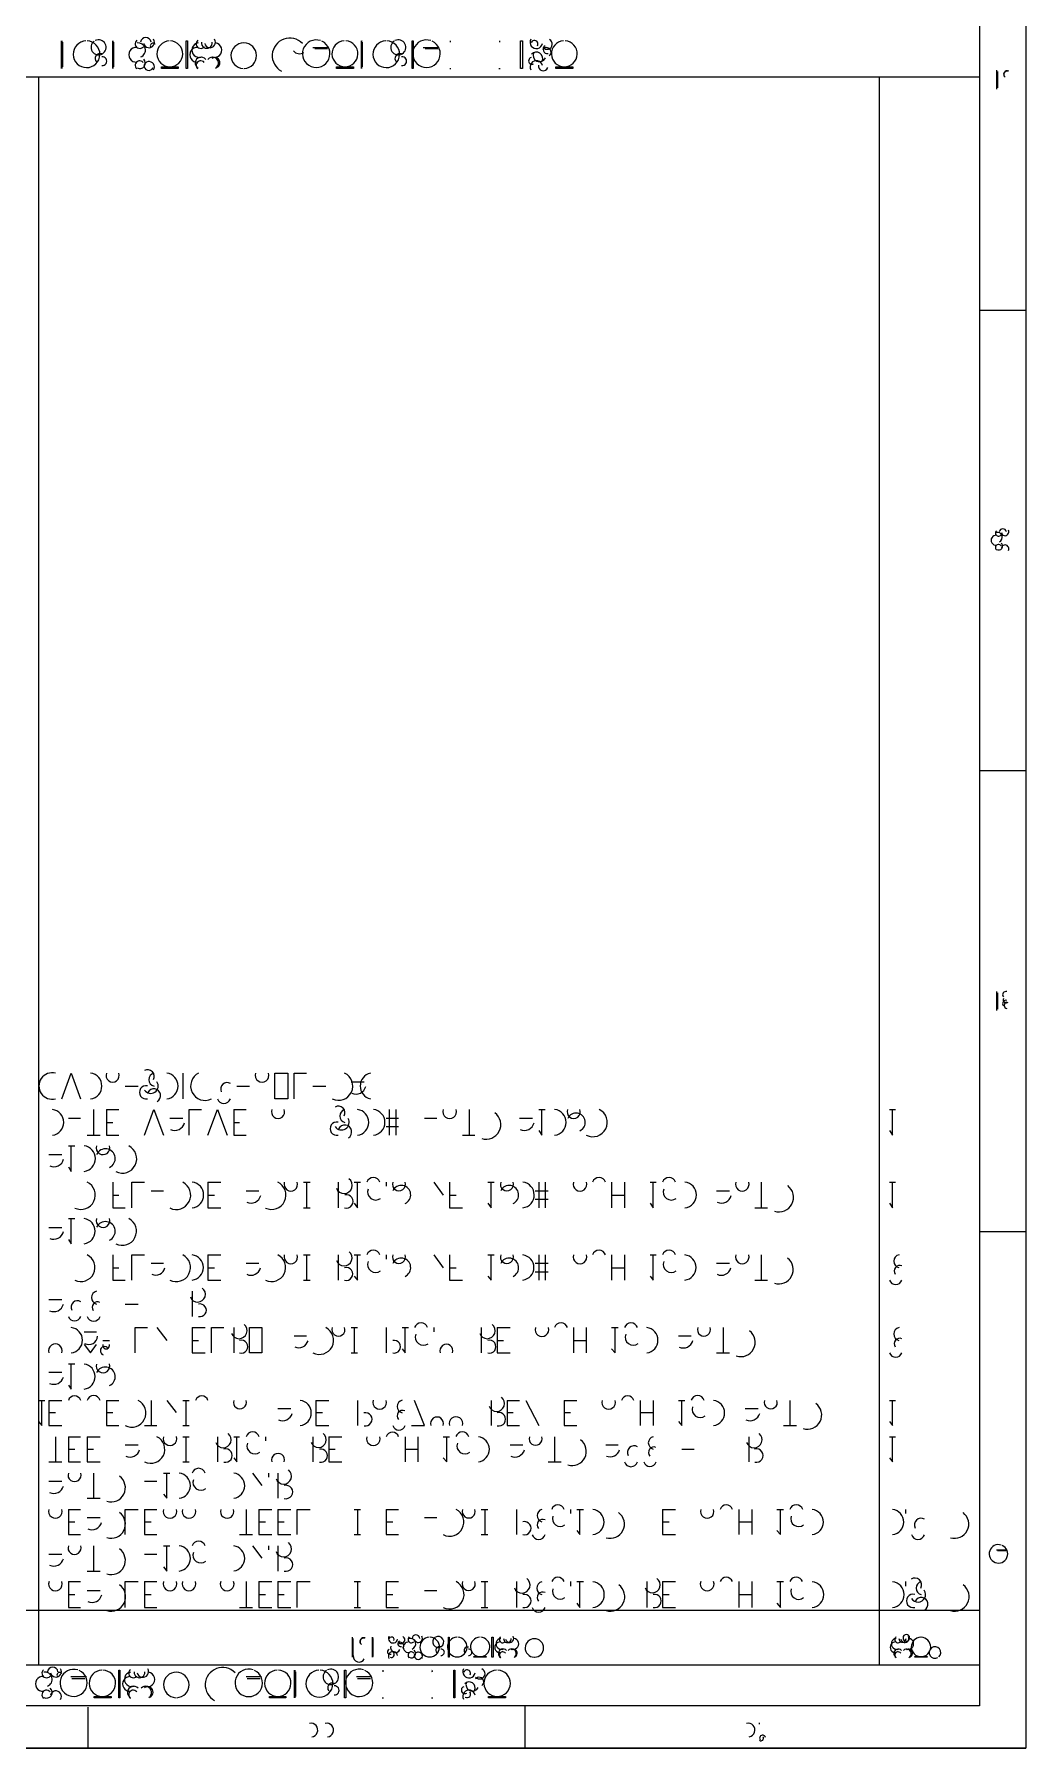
# Model space of a CAD drawing. Header units: millimetres. Extents: x 6 to 1147, y -20 to 811.
# Drawn here: x 943.8 to 1146.6, y 30.5 to 381.3 of the extents above; entities that cross this region are included whole.
import ezdxf

# ---------------------------------------------------------------- set-up
doc = ezdxf.new("R2010")
doc.units = ezdxf.units.MM
for name, color, linetype in [('ARCS', 4, 'Continuous'), ('CURVES', 6, 'Continuous'), ('LINES', 7, 'Continuous'), ('RECTANGLES', 3, 'Continuous')]:
    doc.layers.add(name, color=color, linetype=linetype)

msp = doc.modelspace()

# ---------------------------------------------------------------- linework, layer by layer
at = {"layer": 'ARCS'}
for centre, radius, start, end in [((951.04, 379.84), 1.56, 175.2364, 184.0856), ((954.52, 377.23), 2.73, 92.3614, 87.3057), ((956.98, 378.64), 1.54, 124.2869, 116.5651), ((961.42, 379.84), 1.5, 175.0303, 184.2364), ((965.41, 379.36), 0.939, 128.3675, 321.3402), ((965.08, 378.07), 1.49, 290.4099, 98.5836), ((966.64, 379.54), 1.09, 9.4623, 170.5377), ((967.3, 379.69), 1.12, 193.3245, 32.3474), ((968.11, 378.94), 0.557, 33.6901, 227.1211), ((971.56, 377.32), 2.64, 92.6026, 87.3974), ((977.56, 378.07), 1.49, 98.5836, 290.4099), ((977.89, 379.36), 0.939, 128.3675, 321.3402), ((979.12, 379.54), 1.09, 170.5377, 9.4623), ((979.78, 379.69), 1.12, 193.3245, 32.3474), ((980.68, 378.07), 1.49, 249.5901, 81.4164), ((986.68, 376.93), 2.61, 272.268, 266.8636), ((996.1, 376.93), 3.6, 44.029, 241.8687), ((1001.5, 377.35), 2.81, 71.395, 65.0261), ((1007.38, 377.32), 2.65, 93.9005, 86.0995), ((1012.36, 379.84), 1.56, 175.2364, 184.0856), ((1015.84, 377.23), 2.73, 92.3614, 87.3057), ((1018.3, 378.64), 1.54, 124.2869, 116.5651), ((1024.06, 377.35), 2.81, 71.395, 65.0261), ((1030.42, 379.84), 1.5, 175.0303, 184.2364), ((1040.5, 379.84), 1.5, 175.0303, 184.2364), ((1046.53, 379.69), 1.29, 151.5044, 348.6901), ((1046.14, 379.33), 0.73, 329.4208, 162.3499), ((1048.75, 378.22), 0.845, 120.5792, 283.134), ((1048.75, 379.3), 1.05, 217.1847, 63.4349), ((1052.26, 377.32), 2.65, 93.9005, 86.0995), ((950.44, 377.2), 0.849, 171.8699, 188.1301), ((957.31, 376.36), 1.03, 71.0296, 223.8309), ((957.76, 375.82), 0.908, 262.4054, 97.5946), ((960.82, 377.2), 0.789, 171.2538, 188.7462), ((964.66, 377.14), 1.51, 83.1572, 276.8428), ((965.41, 374.95), 0.937, 40.0303, 230.4403), ((965.41, 375.43), 1.13, 241.5044, 45), ((967.3, 374.62), 1.11, 329.0362, 165.2564), ((977.14, 377.14), 1.51, 83.1572, 276.8428), ((977.95, 375.43), 1.21, 38.8845, 239.0362), ((977.89, 374.95), 0.937, 40.0303, 230.4403), ((980.29, 375.43), 1.21, 300.9638, 141.1155), ((980.77, 375.49), 1.05, 297.2553, 125.1342), ((998.08, 378.88), 1.55, 216.8699, 303.6901), ((1011.76, 377.2), 0.849, 171.8699, 188.1301), ((1018.63, 376.36), 1.03, 71.0296, 223.8309), ((1019.08, 375.82), 0.908, 262.4054, 97.5946), ((1045.66, 375.88), 0.706, 104.0362, 296.5651), ((1046.53, 374.62), 1.28, 12.5288, 207.2161), ((1046.53, 376.36), 1.31, 331.9275, 138.3665), ((1047.19, 377.02), 1.32, 156.2974, 335.2249), ((1048.6, 377.65), 0.939, 308.6598, 141.6325), ((951.04, 374.5), 1.57, 173.8845, 187.125), ((961.42, 374.5), 1.51, 173.6598, 187.4314), ((967.24, 374.86), 0.937, 170.5377, 337.3801), ((1012.36, 374.5), 1.57, 173.8845, 187.125), ((1028.92, 377.08), 2.76, 267.6141, 272.6026), ((1039, 377.08), 2.76, 267.6141, 272.6026), ((1047.94, 374.86), 0.995, 171.0274, 338.9625), ((1142.74, 373.12), 0.618, 63.4349, 237.9946), ((1142.86, 373.15), 0.703, 64.5367, 233.6156), ((1140.58, 277.78), 1.02, 86.6335, 273.3665), ((1141.09, 279.28), 0.641, 133.1524, 324.7824), ((1140.85, 278.41), 1.01, 294.1455, 101.3099), ((1141.09, 276.61), 0.82, 239.0362, 48.1798), ((1141.96, 279.4), 0.73, 9.4623, 170.5377), ((1142.41, 279.49), 0.767, 190.4915, 27.646), ((1141.09, 276.28), 0.641, 35.2176, 226.8476), ((1142.41, 276.07), 0.767, 332.354, 169.5085), ((1142.59, 184.78), 0.677, 72.3499, 219.4725), ((1142.59, 182.98), 0.677, 72.3499, 219.4725), ((1142.65, 183.73), 0.605, 149.9314, 315), ((1142.92, 182.62), 0.671, 100.3048, 259.6952), ((947.5, 166.12), 2.72, 75.9638, 284.0362), ((955, 166.12), 2.66, 277.7652, 82.2348), ((959.86, 168.28), 1.35, 159.1455, 20.8545), ((967.03, 168.07), 1.37, 331.8584, 119.5778), ((968.62, 167.41), 1.35, 103.0919, 257.4712), ((970.6, 166.12), 2.66, 277.7652, 82.2348), ((978.76, 166.12), 2.95, 116.5651, 296.5651), ((990.43, 168.28), 1.4, 160.4269, 20.4099), ((1006.06, 166.12), 2.93, 244.4861, 64.4861), ((1013.2, 166.12), 2.71, 102.8043, 257.1957), ((966.7, 164.83), 1.35, 77.4712, 283.0919), ((967.66, 166.12), 1.51, 213.6901, 33.6901), ((968.29, 164.17), 1.37, 299.5778, 151.8584), ((983.29, 165.49), 1.33, 59.0362, 206.0296), ((1009.63, 166.54), 2.07, 245.9657, 345.7189), ((982.63, 163.96), 1.4, 199.5731, 339.5901), ((1006.03, 160.63), 1.37, 331.8584, 119.5778), ((947.2, 158.68), 2.66, 277.7652, 82.2348), ((972.55, 159.1), 2.07, 245.9657, 345.7189), ((993.7, 160.84), 1.35, 159.1455, 20.8545), ((1005.7, 157.39), 1.35, 77.4712, 283.0919), ((1006.69, 158.68), 1.56, 213.0707, 31.8908), ((1007.35, 156.73), 1.41, 301.866, 152.9279), ((1007.68, 159.97), 1.37, 105.5928, 255.0686), ((1009.6, 158.68), 2.66, 277.7652, 82.2348), ((1012.9, 158.68), 2.66, 276.4831, 83.5169), ((1028.8, 160.84), 1.4, 160.0169, 19.9831), ((1036.27, 158.23), 2.99, 252.2351, 53.0047), ((1044.07, 159.1), 2.07, 245.9657, 345.7189), ((1049.98, 158.68), 2.66, 276.4831, 83.5169), ((1054.18, 160.84), 1.35, 159.1455, 20.8545), ((1054.66, 158.68), 1.89, 294.9048, 154.2307), ((1058.08, 158.68), 2.95, 243.4349, 63.4349), ((947.83, 151.66), 2.07, 245.9657, 345.7189), ((953.68, 151.27), 2.66, 277.8533, 82.321), ((957.91, 153.46), 1.39, 162.7185, 18.0343), ((958.39, 151.27), 1.99, 294.5901, 154.5731), ((961.84, 151.24), 2.95, 243.4349, 63.4349), ((1013.2, 146.02), 1.39, 17.6501, 162.3499), ((1059.37, 146.02), 1.39, 17.2815, 161.9657), ((1073.68, 146.02), 1.39, 17.6501, 162.3499), ((953.38, 143.8), 2.93, 244.4861, 64.4861), ((972.88, 143.8), 2.95, 243.4349, 63.4349), ((975.82, 143.83), 2.66, 276.5569, 83.5892), ((992.38, 143.8), 2.93, 244.4861, 64.4861), ((996.31, 146.02), 1.39, 162.7185, 18.0343), ((1007.2, 145.78), 1.67, 200.1363, 53.6156), ((1007.68, 142.51), 1.37, 254.4072, 104.9314), ((1013.68, 144.46), 1.67, 159.8637, 306.3844), ((1018.42, 146.02), 1.33, 161.5651, 18.4349), ((1018.9, 143.83), 1.94, 293.782, 153.4349), ((1040.5, 146.02), 1.33, 161.5651, 18.4349), ((1040.98, 143.83), 1.94, 293.782, 153.4349), ((1043.44, 143.83), 2.66, 277.8533, 82.321), ((1055.47, 146.02), 1.39, 162.7185, 18.0343), ((1074.16, 144.46), 1.67, 159.8637, 306.3844), ((1076.62, 143.83), 2.66, 276.5569, 83.5892), ((1088.65, 146.02), 1.39, 161.9657, 17.2815), ((1096.15, 143.35), 2.99, 252.2351, 53.0047), ((988.15, 144.22), 2.07, 245.9657, 345.7189), ((1084.39, 144.22), 2.07, 245.9657, 345.7189), ((953.68, 136.42), 2.6, 277.9435, 82.0565), ((957.91, 138.58), 1.39, 162.7185, 18.0343), ((958.39, 136.39), 1.99, 294.5901, 154.5731), ((961.84, 136.42), 2.9, 242.9044, 62.9044), ((947.83, 136.81), 2.05, 245.6744, 346.7014), ((953.38, 128.98), 2.87, 243.9704, 63.9704), ((972.88, 128.98), 2.9, 242.9044, 62.9044), ((975.82, 128.98), 2.6, 276.6325, 83.3675), ((992.38, 128.98), 2.87, 243.9704, 63.9704), ((996.31, 131.14), 1.39, 162.7185, 18.0343), ((1007.2, 130.93), 1.63, 199.29, 51.3402), ((1013.2, 131.14), 1.39, 17.6501, 162.3499), ((1013.68, 129.61), 1.66, 159.0265, 307.1169), ((1018.42, 131.14), 1.33, 161.5651, 18.4349), ((1018.9, 128.95), 1.94, 293.782, 153.4349), ((1040.5, 131.14), 1.33, 161.5651, 18.4349), ((1040.98, 128.95), 1.94, 293.782, 153.4349), ((1043.44, 128.98), 2.6, 277.9435, 82.0565), ((1055.47, 131.14), 1.39, 162.7185, 18.0343), ((1059.37, 131.14), 1.39, 17.2815, 161.9657), ((1073.68, 131.14), 1.39, 17.6501, 162.3499), ((1074.16, 129.61), 1.66, 159.0265, 307.1169), ((1076.62, 128.98), 2.6, 276.6325, 83.3675), ((1088.65, 131.14), 1.39, 161.9657, 17.2815), ((1096.15, 128.56), 2.94, 251.7371, 52.6242), ((1121.02, 130.27), 1.35, 102.5288, 256.9081), ((968.65, 129.43), 1.99, 246.413, 344.1975), ((988.15, 129.43), 2.03, 245.0715, 344.7449), ((1007.68, 127.66), 1.31, 254.0546, 105.9454), ((1084.39, 129.43), 2.03, 245.0715, 344.7449), ((1120.06, 126.82), 1.33, 198.4349, 341.5651), ((1120.84, 128.29), 1.1, 65.4328, 216.8699), ((956.92, 122.83), 1.37, 104.9314, 254.4072), ((977.26, 123.49), 1.58, 199.9037, 53.3929), ((947.83, 121.99), 2.03, 245.0715, 344.7449), ((952.69, 120.85), 1.33, 59.0362, 206.0296), ((956.77, 120.85), 1.1, 64.0935, 217.875), ((977.74, 120.22), 1.3, 256.6075, 103.3925), ((952.06, 119.38), 1.33, 198.4349, 341.5651), ((951.1, 114.1), 2.6, 276.6325, 83.3675), ((955.96, 119.38), 1.39, 197.6501, 342.3499), ((985.72, 116.05), 1.63, 199.29, 51.3402), ((1002.16, 114.1), 2.9, 242.9044, 62.9044), ((1006.06, 116.26), 1.33, 161.5651, 18.4349), ((1022.95, 116.26), 1.39, 18.0343, 162.7185), ((1036.48, 116.05), 1.63, 199.29, 51.3402), ((1047.67, 116.26), 1.39, 162.7185, 18.0343), ((1051.57, 116.26), 1.39, 17.2815, 161.9657), ((1065.88, 116.26), 1.39, 17.6501, 162.3499), ((1068.82, 114.1), 2.6, 276.6325, 83.3675), ((1080.82, 116.26), 1.33, 161.5651, 18.4349), ((1088.35, 113.68), 2.94, 251.7371, 52.6242), ((1121.02, 115.39), 1.35, 102.5288, 256.9081), ((948.16, 111.94), 1.39, 342.3499, 197.6501), ((955, 114.97), 1.76, 240.69, 358.8983), ((958.21, 111.94), 0.858, 33.6901, 249.8637), ((958.54, 113.02), 0.684, 164.7449, 15.2551), ((986.2, 112.78), 1.31, 254.0546, 105.9454), ((997.93, 114.55), 1.99, 246.413, 344.1975), ((1017.46, 112.78), 1.3, 256.6075, 103.3925), ((1023.43, 114.73), 1.66, 159.3411, 306.1193), ((1028.14, 111.94), 1.33, 341.5651, 198.4349), ((1036.96, 112.78), 1.31, 254.0546, 105.9454), ((1066.36, 114.73), 1.66, 159.0265, 307.1169), ((1076.59, 114.55), 2.03, 245.0715, 344.7449), ((1120.84, 113.41), 1.1, 65.4328, 216.8699), ((953.68, 106.66), 2.6, 277.9435, 82.0565), ((957.91, 108.82), 1.39, 162.7185, 18.0343), ((1120.06, 111.94), 1.33, 198.4349, 341.5651), ((947.83, 107.11), 2.03, 245.0715, 344.7449), ((958.39, 106.63), 1.99, 294.5901, 154.5731), ((952.06, 101.38), 1.33, 18.4349, 161.5651), ((955.96, 101.38), 1.39, 17.6501, 162.3499), ((963.76, 99.22), 2.9, 242.9044, 62.9044), ((978.1, 101.38), 1.33, 18.4349, 161.5651), ((985.9, 101.38), 1.33, 161.5651, 18.4349), ((997.9, 99.22), 2.6, 276.6325, 83.3675), ((1014.49, 101.38), 1.39, 161.9657, 17.2815), ((1019.38, 100.54), 1.3, 103.3925, 256.6075), ((1038.4, 101.17), 1.63, 199.29, 51.3402), ((1061.32, 101.38), 1.39, 162.3499, 17.6501), ((1065.22, 101.38), 1.33, 18.4349, 161.5651), ((1079.53, 101.38), 1.39, 17.2815, 161.9657), ((1082.44, 99.22), 2.6, 277.9435, 82.0565), ((1094.5, 101.38), 1.33, 161.5651, 18.4349), ((994.63, 99.67), 2.03, 245.0715, 344.7449), ((1011.58, 97.93), 1.35, 257.4712, 103.0919), ((1019.2, 98.59), 1.15, 66.6148, 219.4007), ((1026.22, 97.06), 1.33, 341.5651, 198.4349), ((1030.09, 97.06), 1.39, 342.7185, 198.0343), ((1038.88, 97.93), 1.37, 255.0686, 105.5928), ((1080.04, 99.91), 1.63, 160.71, 308.6598), ((1090.27, 99.67), 2.03, 245.0715, 344.7449), ((1102, 98.8), 2.91, 252.2553, 54.1623), ((982.48, 93.73), 1.63, 199.29, 51.3402), ((988.48, 93.94), 1.39, 17.6501, 162.3499), ((1001.98, 93.73), 1.58, 199.9037, 53.3929), ((1017.1, 93.94), 1.33, 18.4349, 161.5651), ((1018.42, 97.06), 1.33, 198.4349, 341.5651), ((1031.41, 93.94), 1.39, 17.2815, 161.9657), ((1091.08, 93.73), 1.63, 199.29, 51.3402), ((963.43, 92.23), 2.03, 245.0715, 344.7449), ((967.66, 91.78), 2.87, 243.9704, 63.9704), ((971.59, 93.94), 1.39, 162.7185, 18.0343), ((982.96, 90.49), 1.37, 255.0686, 105.5928), ((988.96, 92.47), 1.63, 160.71, 308.6598), ((1002.46, 90.49), 1.35, 257.4712, 103.0919), ((1013.2, 93.94), 1.39, 162.3499, 17.6501), ((1031.92, 92.47), 1.63, 160.71, 308.6598), ((1034.32, 91.78), 2.6, 277.9435, 82.0565), ((1042.15, 92.23), 2.03, 245.0715, 344.7449), ((1046.38, 93.94), 1.33, 161.5651, 18.4349), ((1053.85, 91.36), 2.91, 252.7766, 53.6428), ((1061.65, 92.23), 1.99, 246.413, 344.1975), ((1066.54, 91.15), 1.36, 59.2645, 208.706), ((1070.74, 93.1), 1.3, 103.3925, 256.6075), ((1070.59, 91.15), 1.11, 67.9321, 222.6141), ((1091.56, 90.49), 1.37, 255.0686, 105.5928), ((977.44, 86.5), 1.39, 17.6501, 162.3499), ((993.7, 89.62), 1.33, 341.5651, 198.4349), ((1065.88, 89.62), 1.39, 197.6501, 342.3499), ((1069.78, 89.62), 1.33, 198.4349, 341.5651), ((947.83, 84.79), 2.03, 245.0715, 344.7449), ((952.06, 86.5), 1.33, 161.5651, 18.4349), ((959.56, 83.92), 2.91, 252.2553, 54.1623), ((973.18, 84.34), 2.6, 276.6325, 83.3675), ((977.92, 85.03), 1.63, 160.71, 308.6598), ((984.28, 84.34), 2.6, 277.9435, 82.0565), ((994.84, 86.29), 1.63, 199.29, 51.3402), ((995.32, 83.05), 1.37, 255.0686, 105.5928), ((948.16, 79.06), 1.39, 162.3499, 17.6501), ((959.56, 76.48), 2.91, 252.2553, 54.1623), ((971.59, 79.06), 1.39, 162.7185, 18.0343), ((975.49, 79.06), 1.39, 161.9657, 17.2815), ((983.29, 79.06), 1.39, 161.9657, 17.2815), ((1028.8, 76.9), 2.9, 242.9044, 62.9044), ((1032.7, 79.06), 1.33, 161.5651, 18.4349), ((1048, 78.22), 1.31, 105.9454, 254.0546), ((1047.85, 76.3), 1.15, 65.8978, 219.1737), ((1050.94, 79.06), 1.33, 18.4349, 161.5651), ((1051.42, 77.59), 1.58, 160.0963, 306.6071), ((1057.78, 76.9), 2.6, 276.6325, 83.3675), ((1061.65, 76.48), 2.91, 252.7766, 53.6428), ((1081.48, 79.06), 1.39, 162.3499, 17.6501), ((1085.38, 79.06), 1.33, 18.4349, 161.5651), ((1099.69, 79.06), 1.39, 17.2815, 161.9657), ((1100.2, 77.59), 1.63, 160.71, 308.6598), ((1102.66, 76.9), 2.6, 276.6325, 83.3675), ((1119.1, 76.9), 2.6, 276.6325, 83.3675), ((1125.25, 76.3), 1.38, 61.0736, 207.0956), ((1132.09, 76.48), 2.91, 252.7766, 53.6428), ((955.63, 77.35), 2.03, 245.0715, 344.7449), ((1044.1, 75.64), 1.35, 257.1957, 102.8043), ((1047.01, 74.74), 1.39, 198.0343, 342.7185), ((1124.59, 74.74), 1.39, 197.2815, 341.9657), ((952.06, 71.62), 1.33, 161.5651, 18.4349), ((959.56, 69.04), 2.91, 252.2553, 54.1623), ((973.18, 69.46), 2.6, 276.6325, 83.3675), ((977.44, 71.62), 1.39, 17.6501, 162.3499), ((977.92, 70.15), 1.63, 160.71, 308.6598), ((984.28, 69.46), 2.6, 277.9435, 82.0565), ((994.84, 71.41), 1.63, 199.29, 51.3402), ((1141.06, 70.39), 1.89, 72.3156, 65.8209), ((947.83, 69.91), 2.03, 245.0715, 344.7449), ((995.32, 68.2), 1.37, 254.7449, 105.2551), ((948.16, 64.24), 1.4, 160.0169, 19.9831), ((959.56, 61.63), 2.96, 252.741, 54.5366), ((971.59, 64.24), 1.4, 160.4269, 20.4099), ((975.49, 64.24), 1.4, 159.5901, 19.5731), ((983.29, 64.24), 1.4, 159.5901, 19.5731), ((1028.8, 62.08), 2.95, 243.4349, 63.4349), ((1032.7, 64.24), 1.35, 159.1455, 20.8545), ((1043.59, 64.03), 1.66, 200.6589, 53.8807), ((1048, 63.37), 1.37, 105.5928, 255.0686), ((1050.94, 64.24), 1.35, 20.8545, 159.1455), ((1051.42, 62.71), 1.58, 160.0963, 306.6071), ((1057.78, 62.05), 2.66, 276.4108, 83.4431), ((1061.65, 61.63), 2.97, 253.2497, 54.0193), ((1070.26, 64.03), 1.61, 201.6309, 54.9042), ((1081.48, 64.24), 1.4, 160.0169, 19.9831), ((1085.38, 64.24), 1.35, 20.8545, 159.1455), ((1099.69, 64.24), 1.4, 19.5731, 159.5901), ((1100.2, 62.71), 1.63, 160.71, 308.6598), ((1102.66, 62.05), 2.66, 276.4108, 83.4431), ((1119.1, 62.05), 2.66, 276.4108, 83.4431), ((1123.93, 64.03), 1.41, 332.9279, 121.866), ((1125.58, 63.37), 1.35, 103.0919, 257.4712), ((1132.09, 61.63), 2.97, 253.2497, 54.0193), ((955.63, 62.5), 2.07, 245.9657, 345.7189), ((1044.1, 60.76), 1.35, 257.1957, 102.8043), ((1047.85, 61.42), 1.15, 65.8978, 219.1737), ((1070.74, 60.76), 1.35, 257.1957, 102.8043), ((1123.6, 60.76), 1.37, 74.7449, 285.2551), ((1124.59, 62.08), 1.56, 211.8908, 33.0707), ((1125.25, 60.1), 1.38, 298.9264, 152.9044), ((1047.01, 59.86), 1.39, 198.0343, 342.7185), ((1011.1, 52.45), 0.672, 66.5014, 239.5345), ((1011.22, 52.48), 0.756, 67.3801, 235.008), ((1014.13, 53.2), 1.12, 173.4802, 185.856), ((1017.22, 53.11), 0.957, 153.4349, 348.3664), ((1016.92, 52.87), 0.513, 336.3706, 162.646), ((1018.84, 52.81), 0.783, 220.3645, 62.4472), ((1020.97, 52.87), 0.68, 131.4237, 318.5763), ((1020.73, 51.97), 1.13, 291.5014, 100.1755), ((1021.9, 53.02), 0.782, 4.3987, 175.6013), ((1022.38, 53.11), 0.845, 193.134, 30.5792), ((1024.72, 51.31), 2.01, 93.3178, 86.4785), ((1026.46, 52.36), 1.13, 124.5085, 119.3578), ((1030.36, 51.31), 2.01, 93.3178, 86.4785), ((1035.04, 51.34), 1.98, 93.4682, 86.5318), ((1039.42, 51.97), 1.13, 98.7462, 292.9887), ((1039.66, 52.87), 0.682, 129.4725, 320.1944), ((1040.62, 53.02), 0.782, 175.6013, 4.3987), ((1041.07, 53.11), 0.844, 193.5704, 29.4759), ((1041.79, 51.97), 1.13, 248.4986, 79.8245), ((1046.14, 51.13), 1.89, 271.5694, 267.8389), ((1120.3, 51.97), 1.13, 98.7462, 292.9887), ((1120.54, 52.87), 0.682, 129.4725, 320.1944), ((1121.44, 53.02), 0.722, 175.2364, 4.7636), ((1121.92, 53.11), 0.842, 194.0362, 28.4429), ((1122.22, 53.2), 0.68, 318.3665, 311.1859), ((1122.58, 51.97), 1.13, 247.0113, 81.2538), ((1125.22, 51.34), 1.98, 91.7357, 88.2643), ((1010.26, 49.42), 1.19, 172.5686, 334.9831), ((1014.13, 49.3), 1.11, 177.0643, 183.2705), ((1013.68, 51.28), 0.612, 168.6901, 191.3099), ((1016.59, 50.35), 0.514, 106.3895, 295.0169), ((1017.22, 49.42), 0.961, 10.008, 208.3008), ((1016.89, 49.75), 0.569, 244.9831, 37.4054), ((1017.7, 51.16), 0.969, 158.1986, 338.1986), ((1018.81, 52.03), 0.629, 112.3801, 282.2648), ((1018.75, 51.61), 0.68, 311.4237, 138.5763), ((1020.4, 51.28), 1.09, 83.6598, 276.3402), ((1020.97, 49.66), 0.682, 39.4725, 230.1944), ((1020.97, 49.99), 0.869, 240.9454, 51.009), ((1022.38, 49.42), 0.85, 327.5288, 168.6901), ((1022.35, 49.54), 0.766, 168.3106, 332.2415), ((1026.73, 50.65), 0.753, 68.6294, 221.8202), ((1027.06, 50.26), 0.663, 264.8056, 95.1944), ((1032.43, 50.65), 0.682, 73.0725, 232.5946), ((1032.7, 50.26), 0.663, 264.8056, 95.1944), ((1039.12, 51.28), 1.09, 83.6598, 276.3402), ((1039.72, 49.99), 0.949, 41.1859, 239.3493), ((1039.66, 49.66), 0.684, 37.875, 232.125), ((1041.49, 49.99), 0.946, 302.1957, 137.6026), ((1041.82, 50.05), 0.808, 291.8014, 121.3287), ((1120, 51.28), 1.09, 83.6598, 276.3402), ((1120.57, 49.99), 0.909, 45, 240.9454), ((1120.54, 49.66), 0.684, 37.875, 232.125), ((1122.31, 49.99), 0.909, 299.0546, 135), ((1122.64, 50.05), 0.836, 295.641, 124.8245), ((1128.07, 50.2), 1.19, 310.156, 300.6997), ((946.33, 45.97), 0.937, 129.5597, 319.9697), ((946, 44.71), 1.49, 290.4099, 98.5836), ((947.59, 46.12), 1.09, 6.5198, 173.8298), ((948.25, 46.3), 1.12, 194.3814, 31.8274), ((949.03, 45.58), 0.557, 33.6901, 227.1211), ((951.88, 43.99), 2.78, 72.4201, 66.3295), ((957.76, 43.9), 2.7, 92.5448, 87.4552), ((963.76, 44.71), 1.49, 98.5836, 290.4099), ((964.09, 45.97), 0.937, 129.5597, 319.9697), ((965.35, 46.12), 1.09, 173.8298, 6.5198), ((966.04, 46.3), 1.17, 194.0362, 29.3578), ((966.97, 44.71), 1.51, 246.1613, 80.3625), ((972.88, 43.57), 2.61, 272.268, 266.8636), ((982.36, 43.57), 3.56, 44.6726, 242.7583), ((987.7, 43.99), 2.81, 71.395, 65.0261), ((993.64, 43.9), 2.7, 92.5448, 87.4552), ((998.62, 46.42), 1.51, 172.5686, 186.3402), ((1002.16, 43.84), 2.76, 92.3859, 87.3974), ((1004.5, 45.22), 1.59, 123.1113, 115.56), ((1010.29, 43.99), 2.8, 71.9061, 65.6744), ((1016.68, 46.42), 1.57, 172.875, 186.1155), ((1026.76, 46.42), 1.57, 172.875, 186.1155), ((1032.76, 46.3), 1.28, 153.4349, 347.1957), ((1032.37, 45.94), 0.705, 334.5367, 165.3791), ((1034.95, 45.88), 1.09, 219.6107, 64.8852), ((1038.52, 43.9), 2.7, 92.5448, 87.4552), ((945.58, 43.78), 1.51, 83.1572, 276.8428), ((946.33, 41.56), 0.939, 38.6598, 231.6325), ((946.33, 42.04), 1.17, 242.1759, 48.2397), ((948.25, 41.23), 1.12, 326.7683, 167.0054), ((963.4, 43.78), 1.5, 85.4261, 274.5739), ((964.15, 42.04), 1.25, 42.0892, 239.7436), ((964.09, 41.56), 0.939, 38.6598, 231.6325), ((966.58, 42.04), 1.25, 301.4296, 136.9749), ((967.03, 42.1), 1.11, 293.8059, 124.992), ((998.02, 43.72), 0.789, 171.2538, 188.7462), ((1004.83, 42.97), 0.983, 70.4633, 220.0303), ((1005.28, 42.46), 0.908, 262.4054, 97.5946), ((1031.92, 42.52), 0.729, 108.4349, 300.9638), ((1032.76, 41.23), 1.28, 11.5601, 207.8241), ((1032.79, 42.97), 1.23, 333.9704, 137.3859), ((1032.34, 41.71), 0.739, 242.2415, 37.6942), ((1033.45, 43.63), 1.32, 156.4477, 335.1363), ((1034.83, 44.2), 0.939, 308.3675, 141.3402), ((998.62, 41.08), 1.5, 175.7636, 184.9697), ((1015.12, 43.69), 2.73, 267.6386, 272.6943), ((1025.2, 43.69), 2.73, 267.6386, 272.6943), ((1000.42, 34.33), 1.4, 276.9811, 103.0919), ((1003.66, 34.33), 1.4, 276.9811, 103.0919), ((1089.85, 34.33), 1.41, 280.4077, 104.3493), ((1093.21, 35.68), 1.12, 173.4802, 185.856), ((1092.49, 32.65), 0.511, 229.7636, 40.2364), ((1092.82, 32.71), 0.605, 12.8043, 218.1572)]:
    msp.add_arc(centre, radius, start, end, dxfattribs=at)
at = {"layer": 'CURVES'}
for p, q in [((949.48, 163.48), (951.4, 168.76)), ((951.4, 168.76), (953.32, 163.48)), ((997, 163.48), (997, 168.76)), ((997, 168.76), (999.52, 168.76)), ((958.6, 161.32), (958.6, 156.04)), ((966.4, 156.04), (968.32, 161.32)), ((968.32, 161.32), (970.24, 156.04)), ((975.52, 156.04), (975.52, 161.32)), ((975.52, 161.32), (978.04, 161.32)), ((979.36, 156.04), (981.28, 161.32)), ((981.28, 161.32), (983.32, 156.04)), ((984.64, 161.32), (984.64, 156.04)), ((1047.64, 156.04), (1047.64, 161.32)), ((1119.4, 156.04), (1119.4, 161.32)), ((958.6, 156.04), (961.12, 156.04)), ((984.64, 156.04), (987.16, 156.04)), ((1047.04, 157), (1047.64, 156.04)), ((1118.8, 157), (1119.4, 156.04)), ((951.4, 148.6), (951.4, 153.88)), ((950.8, 149.56), (951.4, 148.6)), ((959.92, 146.44), (959.92, 141.16)), ((963.76, 141.16), (963.76, 146.44)), ((963.76, 146.44), (966.4, 146.44)), ((979.36, 146.44), (979.36, 141.16)), ((1009.96, 141.16), (1009.96, 146.44)), ((1028.8, 146.44), (1028.8, 141.16)), ((1037.32, 141.16), (1037.32, 146.44)), ((1070.44, 141.16), (1070.44, 146.44)), ((1119.4, 141.16), (1119.4, 146.44)), ((959.92, 141.16), (962.44, 141.16)), ((979.36, 141.16), (982, 141.16)), ((1009.24, 142.12), (1009.96, 141.16)), ((1028.8, 141.16), (1031.44, 141.16)), ((1036.6, 142.12), (1037.32, 141.16)), ((1069.84, 142.12), (1070.44, 141.16)), ((1118.8, 142.12), (1119.4, 141.16)), ((951.4, 133.84), (951.4, 139)), ((950.8, 134.68), (951.4, 133.84)), ((959.92, 131.56), (959.92, 126.4)), ((963.76, 126.4), (963.76, 131.56)), ((963.76, 131.56), (966.4, 131.56)), ((979.36, 131.56), (979.36, 126.4)), ((1009.96, 126.4), (1009.96, 131.56)), ((1028.8, 131.56), (1028.8, 126.4)), ((1037.32, 126.4), (1037.32, 131.56)), ((1070.44, 126.4), (1070.44, 131.56)), ((959.92, 126.4), (962.44, 126.4)), ((979.36, 126.4), (982, 126.4)), ((1009.24, 127.24), (1009.96, 126.4)), ((1028.8, 126.4), (1031.44, 126.4)), ((1036.6, 127.24), (1037.32, 126.4)), ((1069.84, 127.24), (1070.44, 126.4)), ((964.48, 111.52), (964.48, 116.68)), ((964.48, 116.68), (967, 116.68)), ((976.12, 116.68), (976.12, 111.52)), ((980.08, 111.52), (980.08, 116.68)), ((980.08, 116.68), (982.6, 116.68)), ((1019.68, 111.52), (1019.68, 116.68)), ((1038.52, 116.68), (1038.52, 111.52)), ((1062.64, 111.52), (1062.64, 116.68)), ((954.04, 113.2), (955.36, 111.52)), ((955.36, 111.52), (956.56, 113.2)), ((1019.08, 112.36), (1019.68, 111.52)), ((1061.92, 112.36), (1062.64, 111.52)), ((951.4, 104.08), (951.4, 109.24)), ((976.12, 111.52), (978.76, 111.52)), ((1038.52, 111.52), (1041.16, 111.52)), ((945.4, 96.64), (945.4, 101.8)), ((946.84, 101.8), (946.84, 96.64)), ((950.8, 104.92), (951.4, 104.08)), ((958.6, 101.8), (958.6, 96.64)), ((1001.44, 101.8), (1001.44, 96.64)), ((1023.64, 96.64), (1021.6, 101.8)), ((1040.56, 101.8), (1040.56, 96.64)), ((1052.2, 101.8), (1052.2, 96.64)), ((1076.32, 96.64), (1076.32, 101.8)), ((1119.4, 96.64), (1119.4, 101.8)), ((944.68, 97.48), (945.4, 96.64)), ((946.84, 96.64), (949.48, 96.64)), ((958.6, 96.64), (961.12, 96.64)), ((1001.44, 96.64), (1004.08, 96.64)), ((1021, 96.64), (1023.64, 96.64)), ((1040.56, 96.64), (1043.08, 96.64)), ((1052.2, 96.64), (1054.84, 96.64)), ((1075.6, 97.48), (1076.32, 96.64)), ((1118.8, 97.48), (1119.4, 96.64)), ((950.8, 94.36), (950.8, 89.2)), ((954.64, 94.36), (954.64, 89.2)), ((985.24, 89.2), (985.24, 94.36)), ((1004.08, 94.36), (1004.08, 89.2)), ((1028.2, 89.2), (1028.2, 94.36)), ((1119.4, 89.2), (1119.4, 94.36)), ((950.8, 89.2), (953.32, 89.2)), ((954.64, 89.2), (957.28, 89.2)), ((984.64, 90.04), (985.24, 89.2)), ((1004.08, 89.2), (1006.72, 89.2)), ((1027.48, 90.04), (1028.2, 89.2)), ((1118.8, 90.04), (1119.4, 89.2)), ((970.96, 81.76), (970.96, 86.92)), ((970.24, 82.6), (970.96, 81.76)), ((950.8, 79.48), (950.8, 74.32)), ((962.44, 74.32), (962.44, 79.48)), ((962.44, 79.48), (965.08, 79.48)), ((966.4, 79.48), (966.4, 74.32)), ((989.8, 79.48), (989.8, 74.32)), ((993.64, 79.48), (993.64, 74.32)), ((997.6, 74.32), (997.6, 79.48)), ((997.6, 79.48), (1000.24, 79.48)), ((1015.84, 79.48), (1015.84, 74.32)), ((1055.44, 74.32), (1055.44, 79.48)), ((1072.36, 79.48), (1072.36, 74.32)), ((1096.48, 74.32), (1096.48, 79.48)), ((950.8, 74.32), (953.32, 74.32)), ((966.4, 74.32), (968.92, 74.32)), ((989.8, 74.32), (992.44, 74.32)), ((993.64, 74.32), (996.28, 74.32)), ((1015.84, 74.32), (1018.36, 74.32)), ((1054.84, 75.16), (1055.44, 74.32)), ((1072.36, 74.32), (1075, 74.32)), ((1095.76, 75.16), (1096.48, 74.32)), ((970.96, 66.88), (970.96, 72.04)), ((970.24, 67.72), (970.96, 66.88)), ((950.8, 64.72), (950.8, 59.44)), ((962.44, 59.44), (962.44, 64.72)), ((962.44, 64.72), (965.08, 64.72)), ((966.4, 64.72), (966.4, 59.44)), ((989.8, 64.72), (989.8, 59.44)), ((993.64, 64.72), (993.64, 59.44)), ((997.6, 59.44), (997.6, 64.72)), ((997.6, 64.72), (1000.24, 64.72)), ((1015.84, 64.72), (1015.84, 59.44)), ((1055.44, 59.44), (1055.44, 64.72)), ((1072.36, 64.72), (1072.36, 59.44)), ((1096.48, 59.44), (1096.48, 64.72)), ((1054.84, 60.28), (1055.44, 59.44)), ((1095.76, 60.28), (1096.48, 59.44)), ((950.8, 59.44), (953.32, 59.44)), ((966.4, 59.44), (968.92, 59.44)), ((989.8, 59.44), (992.44, 59.44)), ((993.64, 59.44), (996.28, 59.44)), ((1015.84, 59.44), (1018.36, 59.44)), ((1072.36, 59.44), (1075, 59.44))]:
    msp.add_line(p, q, dxfattribs=at)
at = {"layer": 'LINES'}
for p, q in [((949.36, 379.96), (949.36, 374.32)), ((949.6, 379.72), (949.6, 374.68)), ((959.8, 379.96), (959.8, 374.32)), ((960.04, 379.72), (960.04, 374.68)), ((1010.68, 379.96), (1010.68, 374.32)), ((1010.92, 379.72), (1010.92, 374.68)), ((1000.84, 378.64), (1004.08, 378.64)), ((1001.2, 378.4), (1003.84, 378.4)), ((1023.4, 378.64), (1026.64, 378.64)), ((1023.76, 378.4), (1026.4, 378.4)), ((820.36, 372.64), (1137.16, 372.64)), ((944.68, 372.64), (944.68, 47.68)), ((1116.64, 372.64), (1116.64, 47.68)), ((1140.64, 373.96), (1140.64, 370.12)), ((1140.88, 373.72), (1140.88, 370.36)), ((1137.16, 324.88), (1146.64, 324.88)), ((1137.16, 230.68), (1146.64, 230.68)), ((1140.64, 185.44), (1140.64, 181.6)), ((1140.88, 185.2), (1140.88, 181.84)), ((974.2, 168.76), (974.2, 163.48)), ((962.44, 166.12), (965.08, 166.12)), ((985.24, 166.12), (987.88, 166.12)), ((1000.84, 166.12), (1003.48, 166.12)), ((1008.64, 166.96), (1011.28, 166.96)), ((950.8, 159.52), (953.32, 159.52)), ((955.96, 161.32), (955.96, 156.04)), ((958.6, 161.32), (961.12, 161.32)), ((958.6, 158.68), (959.92, 158.68)), ((971.56, 159.52), (974.2, 159.52)), ((984.64, 161.32), (987.16, 161.32)), ((984.64, 158.68), (985.84, 158.68)), ((1015.84, 159.52), (1018.36, 159.52)), ((1016.44, 161.32), (1016.44, 156.04)), ((1017.76, 161.32), (1017.76, 156.04)), ((1023.64, 159.52), (1026.16, 159.52)), ((1032.76, 161.32), (1032.76, 156.04)), ((1043.08, 159.52), (1045.72, 159.52)), ((1047.04, 161.32), (1048.36, 161.32)), ((1118.8, 161.32), (1120, 161.32)), ((954.64, 156.04), (957.28, 156.04)), ((1015.84, 157.84), (1018.36, 157.84)), ((1031.44, 156.04), (1033.96, 156.04)), ((946.84, 152.08), (949.48, 152.08)), ((950.8, 153.88), (952.12, 153.88)), ((967.72, 144.64), (970.24, 144.64)), ((979.36, 146.44), (982, 146.44)), ((987.16, 144.64), (989.8, 144.64)), ((998.92, 146.44), (1000.24, 146.44)), ((999.52, 146.44), (999.52, 141.16)), ((1006, 146.44), (1006, 141.16)), ((1009.24, 146.44), (1010.56, 146.44)), ((1015.84, 146.44), (1015.84, 145.6)), ((1025.56, 146.44), (1027.48, 143.8)), ((1036.6, 146.44), (1037.92, 146.44)), ((1046.32, 144.64), (1048.96, 144.64)), ((1047.04, 146.44), (1047.04, 141.16)), ((1048.36, 146.44), (1048.36, 141.16)), ((1061.92, 146.44), (1061.92, 141.16)), ((1064.56, 146.44), (1064.56, 141.16)), ((1069.84, 146.44), (1071.04, 146.44)), ((1083.4, 144.64), (1086.04, 144.64)), ((1092.52, 146.44), (1092.52, 141.16)), ((1118.8, 146.44), (1120, 146.44)), ((959.92, 143.8), (961.12, 143.8)), ((979.36, 143.8), (980.68, 143.8)), ((998.92, 141.16), (1000.24, 141.16)), ((1028.8, 143.8), (1030.12, 143.8)), ((1046.32, 142.96), (1048.96, 142.96)), ((1061.92, 143.8), (1064.56, 143.8)), ((1091.2, 141.16), (1093.84, 141.16)), ((946.84, 137.2), (949.48, 137.2)), ((950.8, 139), (952.12, 139)), ((1137.16, 136.36), (1146.64, 136.36)), ((967.72, 129.88), (970.24, 129.88)), ((979.36, 131.56), (982, 131.56)), ((987.16, 129.88), (989.8, 129.88)), ((998.92, 131.56), (1000.24, 131.56)), ((999.52, 131.56), (999.52, 126.4)), ((1006, 131.56), (1006, 126.4)), ((1009.24, 131.56), (1010.56, 131.56)), ((1015.84, 131.56), (1015.84, 130.72)), ((1025.56, 131.56), (1027.48, 128.92)), ((1036.6, 131.56), (1037.92, 131.56)), ((1046.32, 129.88), (1048.96, 129.88)), ((1047.04, 131.56), (1047.04, 126.4)), ((1048.36, 131.56), (1048.36, 126.4)), ((1061.92, 131.56), (1061.92, 126.4)), ((1064.56, 131.56), (1064.56, 126.4)), ((1069.84, 131.56), (1071.04, 131.56)), ((1083.4, 129.88), (1086.04, 129.88)), ((1092.52, 131.56), (1092.52, 126.4)), ((959.92, 128.92), (961.12, 128.92)), ((979.36, 128.92), (980.68, 128.92)), ((998.92, 126.4), (1000.24, 126.4)), ((1028.8, 128.92), (1030.12, 128.92)), ((1046.32, 128.08), (1048.96, 128.08)), ((1061.92, 128.92), (1064.56, 128.92)), ((1091.2, 126.4), (1093.84, 126.4)), ((976.12, 124.12), (976.12, 118.96)), ((946.84, 122.44), (949.48, 122.44)), ((962.44, 121.48), (965.08, 121.48)), ((954.04, 115.84), (956.56, 115.84)), ((968.92, 116.68), (970.96, 114.04)), ((976.12, 116.68), (978.76, 116.68)), ((984.64, 116.68), (984.64, 111.52)), ((1008.64, 116.68), (1009.96, 116.68)), ((1009.24, 116.68), (1009.24, 111.52)), ((1015.84, 116.68), (1015.84, 111.52)), ((1019.08, 116.68), (1020.4, 116.68)), ((1025.56, 116.68), (1025.56, 115.84)), ((1035.28, 116.68), (1035.28, 111.52)), ((1038.52, 116.68), (1041.16, 116.68)), ((1054.12, 116.68), (1054.12, 111.52)), ((1056.76, 116.68), (1056.76, 111.52)), ((1061.92, 116.68), (1063.24, 116.68)), ((1084.72, 116.68), (1084.72, 111.52)), ((957.88, 114.04), (959.2, 114.04)), ((976.12, 114.04), (977.44, 114.04)), ((997, 115), (999.52, 115)), ((1038.52, 114.04), (1039.84, 114.04)), ((1054.12, 114.04), (1056.76, 114.04)), ((1075.6, 115), (1078.24, 115)), ((950.8, 109.24), (952.12, 109.24)), ((1008.64, 111.52), (1009.96, 111.52)), ((1083.4, 111.52), (1086.04, 111.52)), ((946.84, 107.56), (949.48, 107.56)), ((944.68, 101.8), (946, 101.8)), ((946.84, 101.8), (949.48, 101.8)), ((958.6, 101.8), (961.12, 101.8)), ((967.72, 101.8), (967.72, 96.64)), ((970.96, 101.8), (972.88, 99.28)), ((974.2, 101.8), (975.52, 101.8)), ((974.8, 101.8), (974.8, 96.64)), ((1001.44, 101.8), (1004.08, 101.8)), ((1009.96, 101.8), (1009.96, 96.64)), ((1037.32, 101.8), (1037.32, 96.64)), ((1040.56, 101.8), (1043.08, 101.8)), ((1044.4, 101.8), (1047.04, 96.64)), ((1052.2, 101.8), (1054.84, 101.8)), ((1067.8, 101.8), (1067.8, 96.64)), ((1070.44, 101.8), (1070.44, 96.64)), ((1075.6, 101.8), (1076.92, 101.8)), ((1098.4, 101.8), (1098.4, 96.64)), ((1118.8, 101.8), (1120, 101.8)), ((946.84, 99.28), (948.16, 99.28)), ((958.6, 99.28), (959.92, 99.28)), ((993.64, 100.12), (996.28, 100.12)), ((1001.44, 99.28), (1002.76, 99.28)), ((1040.56, 99.28), (1041.76, 99.28)), ((1052.2, 99.28), (1053.52, 99.28)), ((1067.8, 99.28), (1070.44, 99.28)), ((1089.28, 100.12), (1091.92, 100.12)), ((966.4, 96.64), (968.92, 96.64)), ((974.2, 96.64), (975.52, 96.64)), ((1097.08, 96.64), (1099.72, 96.64)), ((948.16, 94.36), (948.16, 89.2)), ((950.8, 94.36), (953.32, 94.36)), ((950.8, 91.84), (952.12, 91.84)), ((954.64, 94.36), (957.28, 94.36)), ((954.64, 91.84), (955.96, 91.84)), ((962.44, 92.68), (965.08, 92.68)), ((974.2, 94.36), (975.52, 94.36)), ((974.8, 94.36), (974.8, 89.2)), ((981.28, 94.36), (981.28, 89.2)), ((984.64, 94.36), (985.84, 94.36)), ((991.12, 94.36), (991.12, 93.52)), ((1000.84, 94.36), (1000.84, 89.2)), ((1004.08, 94.36), (1006.72, 94.36)), ((1004.08, 91.84), (1005.4, 91.84)), ((1019.68, 94.36), (1019.68, 89.2)), ((1019.68, 91.84), (1022.32, 91.84)), ((1022.32, 94.36), (1022.32, 89.2)), ((1027.48, 94.36), (1028.8, 94.36)), ((1041.16, 92.68), (1043.8, 92.68)), ((1050.28, 94.36), (1050.28, 89.2)), ((1060.72, 92.68), (1063.24, 92.68)), ((1076.32, 91.84), (1078.84, 91.84)), ((1090, 94.36), (1090, 89.2)), ((1118.8, 94.36), (1120, 94.36)), ((946.84, 89.2), (949.48, 89.2)), ((974.2, 89.2), (975.52, 89.2)), ((1048.96, 89.2), (1051.6, 89.2)), ((946.84, 85.24), (949.48, 85.24)), ((955.96, 86.92), (955.96, 81.76)), ((966.4, 85.24), (968.92, 85.24)), ((970.24, 86.92), (971.56, 86.92)), ((988.48, 86.92), (990.4, 84.4)), ((991.72, 86.92), (991.72, 86.08)), ((993.64, 86.92), (993.64, 81.76)), ((954.64, 81.76), (957.28, 81.76)), ((950.8, 79.48), (953.32, 79.48)), ((954.64, 77.8), (957.28, 77.8)), ((966.4, 79.48), (968.92, 79.48)), ((987.16, 79.48), (987.16, 74.32)), ((989.8, 79.48), (992.44, 79.48)), ((993.64, 79.48), (996.28, 79.48)), ((1009.24, 79.48), (1010.56, 79.48)), ((1009.96, 79.48), (1009.96, 74.32)), ((1015.84, 79.48), (1018.36, 79.48)), ((1023.64, 77.8), (1026.16, 77.8)), ((1035.28, 79.48), (1036.6, 79.48)), ((1036, 79.48), (1036, 74.32)), ((1042.48, 79.48), (1042.48, 74.32)), ((1053.52, 79.48), (1053.52, 78.64)), ((1054.84, 79.48), (1056.16, 79.48)), ((1072.36, 79.48), (1075, 79.48)), ((1087.96, 79.48), (1087.96, 74.32)), ((1090.6, 79.48), (1090.6, 74.32)), ((1095.76, 79.48), (1097.08, 79.48)), ((1122.04, 79.48), (1122.04, 78.64)), ((950.8, 76.96), (952.12, 76.96)), ((966.4, 76.96), (967.72, 76.96)), ((985.84, 74.32), (988.48, 74.32)), ((989.8, 76.96), (991.12, 76.96)), ((993.64, 76.96), (994.96, 76.96)), ((1009.24, 74.32), (1010.56, 74.32)), ((1015.84, 76.96), (1017.16, 76.96)), ((1035.28, 74.32), (1036.6, 74.32)), ((1072.36, 76.96), (1073.68, 76.96)), ((1087.96, 76.96), (1090.6, 76.96)), ((946.84, 70.36), (949.48, 70.36)), ((955.96, 72.04), (955.96, 66.88)), ((966.4, 70.36), (968.92, 70.36)), ((970.24, 72.04), (971.56, 72.04)), ((988.48, 72.04), (990.4, 69.52)), ((991.72, 72.04), (991.72, 71.2)), ((993.64, 72.04), (993.64, 66.88)), ((1140.64, 71.2), (1142.8, 71.2)), ((1140.88, 71.08), (1142.68, 71.08)), ((954.64, 66.88), (957.28, 66.88)), ((950.8, 64.72), (953.32, 64.72)), ((966.4, 64.72), (968.92, 64.72)), ((987.16, 64.72), (987.16, 59.44)), ((989.8, 64.72), (992.44, 64.72)), ((993.64, 64.72), (996.28, 64.72)), ((1009.24, 64.72), (1010.56, 64.72)), ((1009.96, 64.72), (1009.96, 59.44)), ((1015.84, 64.72), (1018.36, 64.72)), ((1035.28, 64.72), (1036.6, 64.72)), ((1036, 64.72), (1036, 59.44)), ((1042.48, 64.72), (1042.48, 59.44)), ((1053.52, 64.72), (1053.52, 63.76)), ((1054.84, 64.72), (1056.16, 64.72)), ((1069.12, 64.72), (1069.12, 59.44)), ((1072.36, 64.72), (1075, 64.72)), ((1087.96, 64.72), (1087.96, 59.44)), ((1090.6, 64.72), (1090.6, 59.44)), ((1095.76, 64.72), (1097.08, 64.72)), ((1122.04, 64.72), (1122.04, 63.76)), ((950.8, 62.08), (952.12, 62.08)), ((954.64, 62.92), (957.28, 62.92)), ((966.4, 62.08), (967.72, 62.08)), ((989.8, 62.08), (991.12, 62.08)), ((993.64, 62.08), (994.96, 62.08)), ((1015.84, 62.08), (1017.16, 62.08)), ((1023.64, 62.92), (1026.16, 62.92)), ((1072.36, 62.08), (1073.68, 62.08)), ((1087.96, 62.08), (1090.6, 62.08)), ((820.36, 58.84), (1137.16, 58.84)), ((985.84, 59.44), (988.48, 59.44)), ((1009.24, 59.44), (1010.56, 59.44)), ((1035.28, 59.44), (1036.6, 59.44)), ((1008.88, 53.32), (1008.88, 49.24)), ((1009, 53.08), (1009, 49.36)), ((1012.96, 53.32), (1012.96, 49.24)), ((1013.08, 53.08), (1013.08, 49.36)), ((820.36, 47.68), (1137.16, 47.68)), ((997, 46.6), (997, 40.96)), ((997.24, 46.24), (997.24, 41.2)), ((951.28, 45.28), (954.52, 45.28)), ((951.52, 44.92), (954.16, 44.92)), ((987.16, 45.28), (990.28, 45.28)), ((987.4, 44.92), (990.04, 44.92)), ((1009.72, 45.28), (1012.84, 45.28)), ((1009.96, 44.92), (1012.6, 44.92)), ((954.76, 39.04), (954.76, 30.52)), ((1044.16, 39.28), (1044.16, 30.64)), ((42.88, 30.64), (1146.64, 30.64))]:
    msp.add_line(p, q, dxfattribs=at)
at = {"layer": 'RECTANGLES'}
for p, q in [((1146.64, 811), (1146.64, 30.64)), ((1137.16, 802.48), (1137.16, 39.28)), ((974.92, 379.96), (975.16, 379.96)), ((974.92, 374.32), (974.92, 379.96)), ((975.16, 379.96), (975.16, 374.32)), ((1021.12, 379.96), (1021.36, 379.96)), ((1021.12, 374.32), (1021.12, 379.96)), ((1021.36, 379.96), (1021.36, 374.32)), ((1043.32, 379.96), (1043.68, 379.96)), ((1043.32, 374.32), (1043.32, 379.96)), ((1043.68, 379.96), (1043.68, 374.32)), ((969.88, 374.68), (973.24, 374.68)), ((969.88, 374.32), (969.88, 374.68)), ((973.24, 374.32), (969.88, 374.32)), ((973.24, 374.68), (973.24, 374.32)), ((975.16, 374.32), (974.92, 374.32)), ((1005.64, 374.68), (1009.12, 374.68)), ((1005.64, 374.32), (1005.64, 374.68)), ((1009.12, 374.32), (1005.64, 374.32)), ((1009.12, 374.68), (1009.12, 374.32)), ((1021.36, 374.32), (1021.12, 374.32)), ((1043.68, 374.32), (1043.32, 374.32)), ((1050.52, 374.68), (1054, 374.68)), ((1050.52, 374.32), (1050.52, 374.68)), ((1054, 374.32), (1050.52, 374.32)), ((1054, 374.68), (1054, 374.32)), ((993.04, 168.76), (995.68, 168.76)), ((993.04, 163.48), (993.04, 168.76)), ((995.68, 168.76), (995.68, 163.48)), ((995.68, 163.48), (993.04, 163.48)), ((987.88, 116.68), (990.4, 116.68)), ((987.88, 111.52), (987.88, 116.68)), ((990.4, 116.68), (990.4, 111.52)), ((990.4, 111.52), (987.88, 111.52)), ((1028.56, 53.32), (1028.68, 53.32)), ((1028.56, 49.24), (1028.56, 53.32)), ((1028.68, 53.32), (1028.68, 49.24)), ((1037.44, 53.32), (1037.68, 53.32)), ((1037.44, 49.24), (1037.44, 53.32)), ((1037.68, 53.32), (1037.68, 49.24)), ((1028.68, 49.24), (1028.56, 49.24)), ((1033.72, 49.36), (1036.24, 49.36)), ((1033.72, 49.24), (1033.72, 49.36)), ((1036.24, 49.24), (1033.72, 49.24)), ((1036.24, 49.36), (1036.24, 49.24)), ((1037.68, 49.24), (1037.44, 49.24)), ((1123.96, 49.36), (1126.48, 49.36)), ((1123.96, 49.24), (1123.96, 49.36)), ((1126.48, 49.24), (1123.96, 49.24)), ((1126.48, 49.36), (1126.48, 49.24)), ((961.12, 46.6), (961.36, 46.6)), ((961.12, 40.96), (961.12, 46.6)), ((961.36, 46.6), (961.36, 40.96)), ((1007.32, 46.6), (1007.56, 46.6)), ((1007.32, 40.96), (1007.32, 46.6)), ((1007.56, 46.6), (1007.56, 40.96)), ((1029.64, 46.6), (1029.88, 46.6)), ((1029.64, 40.96), (1029.64, 46.6)), ((1029.88, 46.6), (1029.88, 40.96)), ((1137.16, 39.28), (52.24, 39.28)), ((956.08, 41.2), (959.56, 41.2)), ((956.08, 40.96), (956.08, 41.2)), ((959.56, 40.96), (956.08, 40.96)), ((959.56, 41.2), (959.56, 40.96)), ((961.36, 40.96), (961.12, 40.96)), ((991.96, 41.2), (995.32, 41.2)), ((991.96, 40.96), (991.96, 41.2)), ((995.32, 40.96), (991.96, 40.96)), ((995.32, 41.2), (995.32, 40.96)), ((1007.56, 40.96), (1007.32, 40.96)), ((1029.88, 40.96), (1029.64, 40.96)), ((1036.72, 41.2), (1040.2, 41.2)), ((1036.72, 40.96), (1036.72, 41.2)), ((1040.2, 40.96), (1036.72, 40.96)), ((1040.2, 41.2), (1040.2, 40.96)), ((1146.64, 30.64), (42.88, 30.64))]:
    msp.add_line(p, q, dxfattribs=at)

doc.saveas('drawing.dxf')
